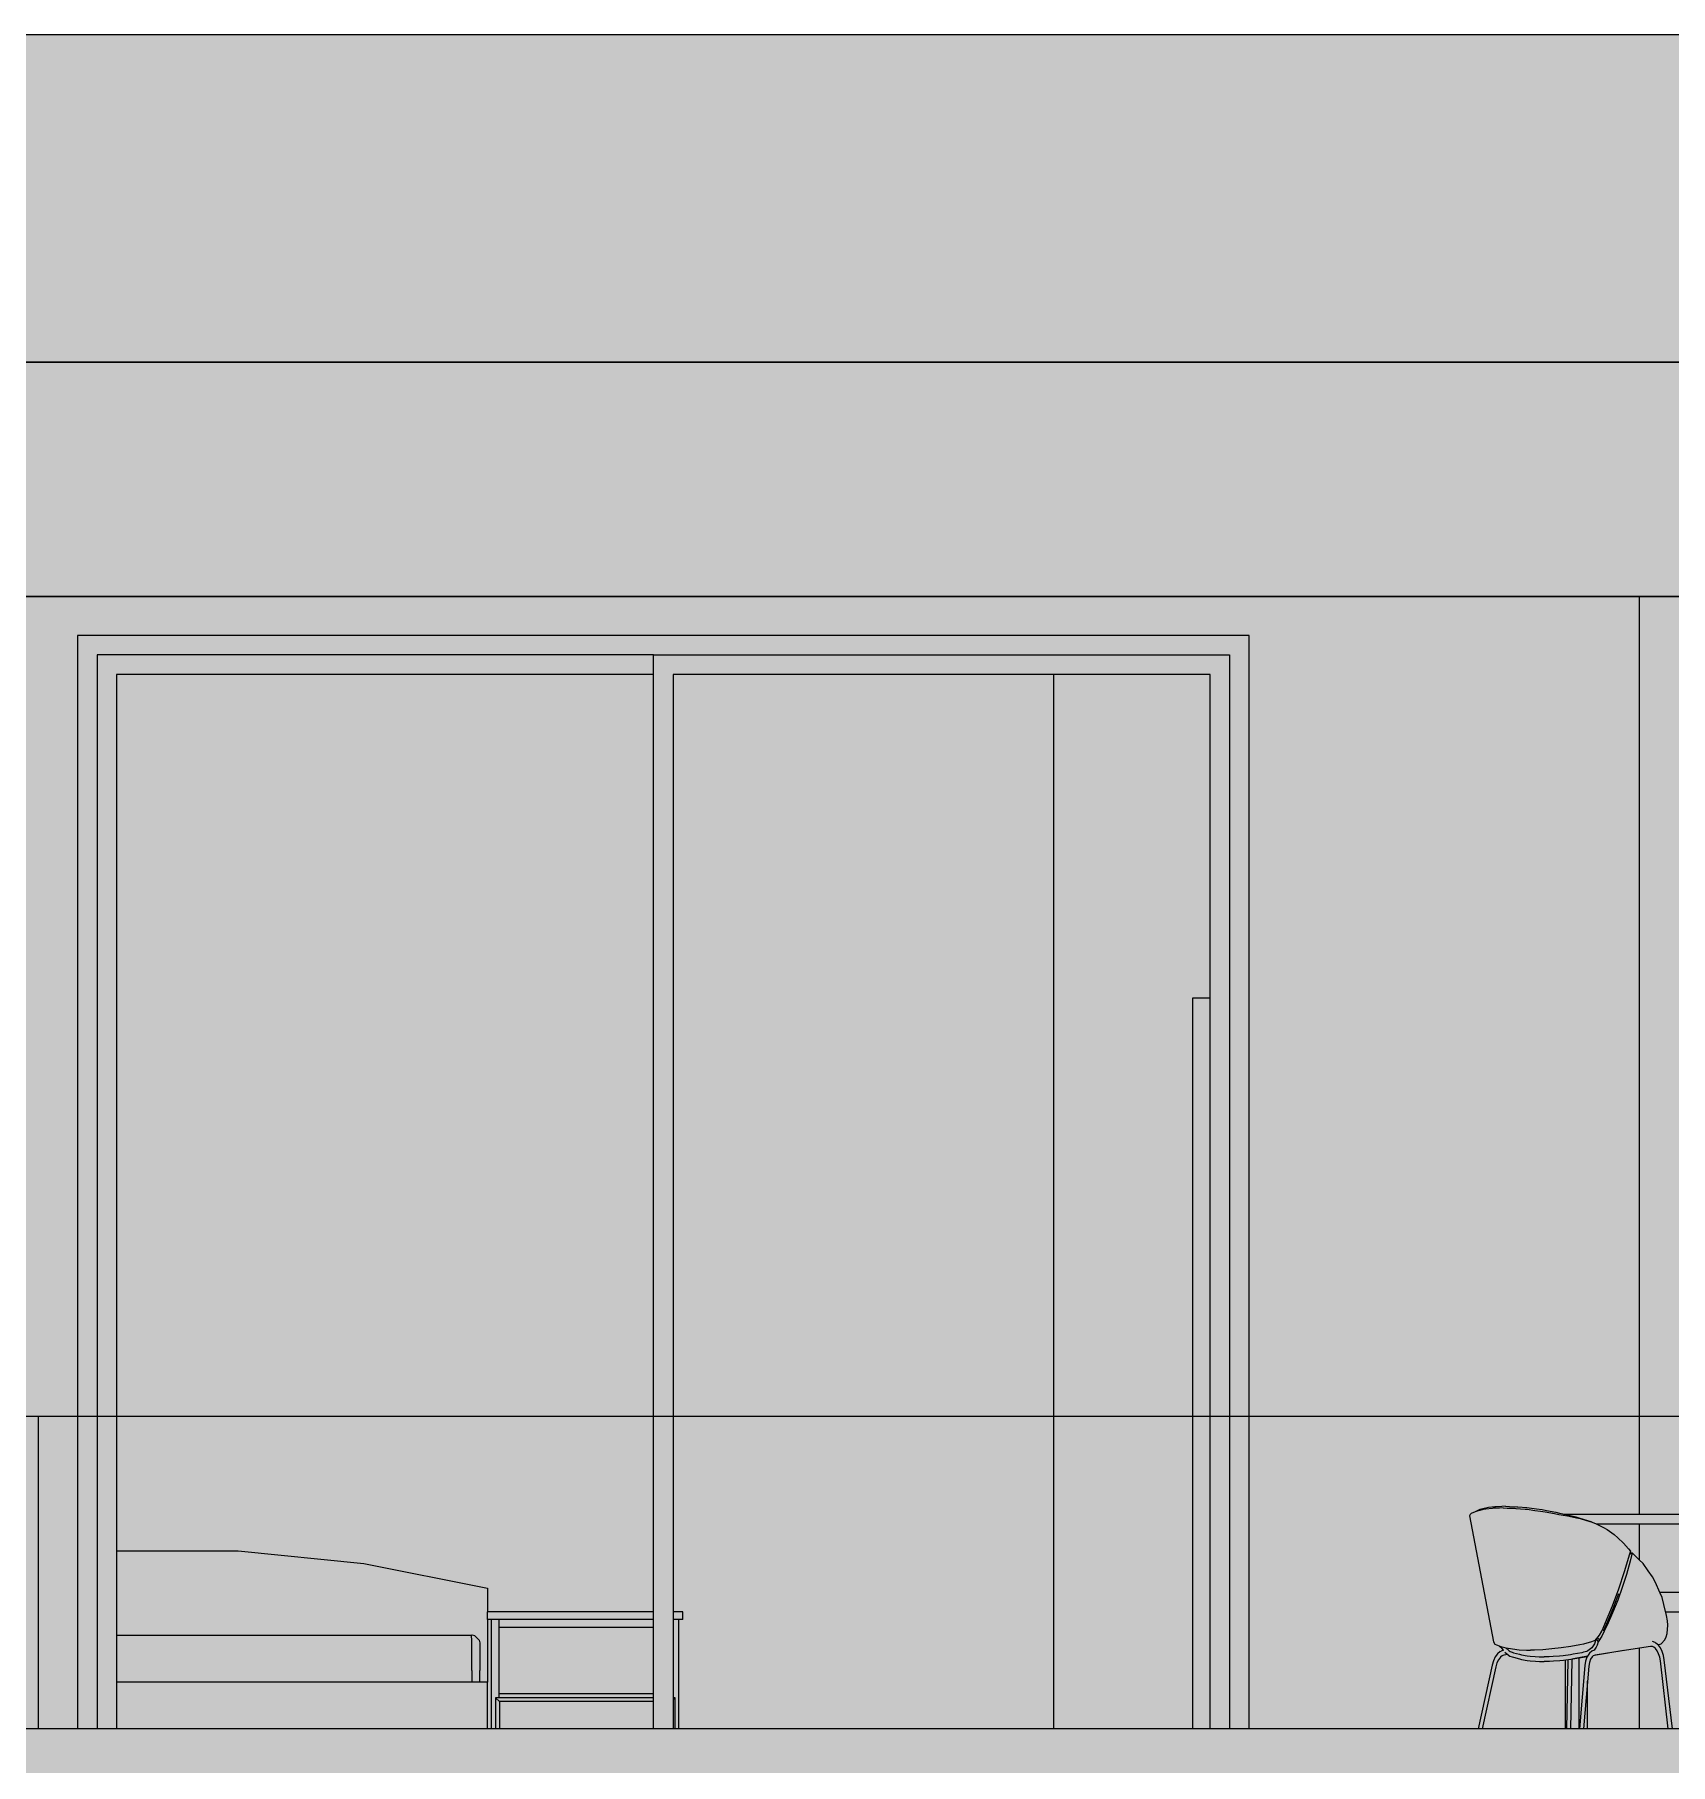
# Model space of a CAD drawing. Header units: centimetres. Extents: x -4381 to 5639, y -3920 to 4826.
# Drawn here: x 162.475 to 166.664, y 14.227 to 18.656 of the extents above; entities that cross this region are included whole.
import ezdxf
from ezdxf.xclip import XClip

# ---------------------------------------------------------------- set-up
doc = ezdxf.new("R2010")
doc.units = ezdxf.units.CM
doc.header["$MEASUREMENT"] = 0
doc.header["$XCLIPFRAME"] = 0
doc.set_wipeout_variables(frame=1)
doc.linetypes.add('Wipeout_Contour', pattern=[100, 0, -100])
for name, color, linetype, lineweight in [('01- MOBILIER_Pen_No__1', 7, 'Continuous', 5), ('0_Pen_No__1', 7, 'Continuous', 5), ('Dalles_Pen_No__1', 7, 'Continuous', 5), ('Mur de clôture_Pen_No__7', 7, 'Continuous', 5), ('Structural - Bearing_Pen_No__1', 7, 'Continuous', 5), ('Structural - Bearing_Pen_No__18', 9, 'Continuous', 5), ('Structural - Bearing_Pen_No__7', 7, 'Continuous', 5)]:
    doc.layers.add(name, color=color, linetype=linetype, lineweight=lineweight)
for name, color, linetype, lineweight, true_color in [('03-Personnages.2D_Pen_No__58', 7, 'Continuous', 5, 0xdf0000), ('Dalles_Pen_No__61', 7, 'Continuous', 5, 0x6a6a6a), ('Mur de clôture_Pen_No__112', 7, 'Continuous', 5, 0xd5aaaa), ('Structural - Bearing_Pen_No__102', 7, 'Continuous', 5, 0xcccccc), ('Structural - Bearing_Pen_No__112', 7, 'Continuous', 5, 0xd5aaaa), ('Structural - Bearing_Pen_No__61', 7, 'Continuous', 5, 0x6a6a6a)]:
    doc.layers.add(name, color=color, linetype=linetype, lineweight=lineweight, true_color=true_color)
for name, color, linetype in [('Dalles', 7, 'Continuous'), ('Drawing & Figure', 7, 'Continuous'), ('Mur de clôture', 7, 'Continuous'), ('Structural - Bearing', 7, 'Continuous')]:
    doc.layers.add(name, color=color, linetype=linetype)

# ---------------------------------------------------------------- blocks, each defined once
blk = doc.blocks.new('Drawing_15_15', base_point=(-267.6734, 10.6179))
at = {"color": 254, "linetype": 'Wipeout_Contour', "lineweight": 0, "ltscale": 2236.475657}
blk.add_wipeout([(151.2483, 18.6562), (151.2483, 17.0562), (158.8325, 17.0562), (159.0853, 16.9762), (159.0853, 17.2179), (157.0853, 17.2179), (157.0853, 17.8179), (185.6853, 17.8179), (185.6853, 17.5562), (185.9321, 17.5562), (190.6216, 18.0562), (191.5119, 18.0562), (191.5119, 18.6562)], dxfattribs=at).dxf.layer = 'Mur de clôture'
at = {"layer": 'Mur de clôture_Pen_No__112', "linetype": 'Continuous', "ltscale": 10}
blk.add_hatch(color=256, dxfattribs=at).paths.add_polyline_path([(151.2483, 18.6562), (151.2483, 17.0562), (158.8325, 17.0562), (159.0853, 16.9762), (159.0853, 17.2179), (157.0853, 17.2179), (157.0853, 17.8179), (185.6853, 17.8179), (185.6853, 17.5562), (185.9321, 17.5562), (190.6216, 18.0562), (191.5119, 18.0562), (191.5119, 18.6562)])
at = {"layer": 'Mur de clôture_Pen_No__7', "linetype": 'Continuous', "ltscale": 10}
blk.add_line((151.2483, 18.6562), (191.5119, 18.6562), dxfattribs=at)
at = {"color": 254, "linetype": 'Wipeout_Contour', "lineweight": 0, "ltscale": 1010.52051}
blk.add_wipeout([(166.5853, 15.1179), (168.2853, 15.1179), (168.2853, 14.3179), (168.5853, 14.3179), (168.5853, 17.2179), (166.5853, 17.2179)], dxfattribs=at).dxf.layer = 'Structural - Bearing'
at = {"layer": 'Structural - Bearing_Pen_No__112', "linetype": 'Continuous', "ltscale": 10}
blk.add_hatch(color=256, dxfattribs=at).paths.add_polyline_path([(166.5853, 15.1179), (168.2853, 15.1179), (168.2853, 14.3179), (168.5853, 14.3179), (168.5853, 17.2179), (166.5853, 17.2179)])
at = {"color": 254, "linetype": 'Wipeout_Contour', "lineweight": 0, "ltscale": 655.057407}
blk.add_wipeout([(157.0853, 17.6179), (157.0853, 17.2179), (168.5853, 17.2179), (168.5853, 17.6179)], dxfattribs=at).dxf.layer = 'Dalles'
at = {"color": 254, "linetype": 'Wipeout_Contour', "lineweight": 0, "ltscale": 653.819514}
blk.add_wipeout([(157.0853, 14.3179), (157.0853, 14.1179), (168.5853, 14.1179), (168.5853, 14.3179)], dxfattribs=at).dxf.layer = 'Structural - Bearing'
at = {"layer": 'Dalles_Pen_No__61', "linetype": 'Continuous', "ltscale": 10}
blk.add_hatch(color=256, dxfattribs=at).paths.add_polyline_path([(157.0853, 17.6179), (157.0853, 17.2179), (168.5853, 17.2179), (168.5853, 17.6179)])
at = {"layer": 'Structural - Bearing_Pen_No__61', "linetype": 'Continuous', "ltscale": 10}
blk.add_hatch(color=256, dxfattribs=at).paths.add_polyline_path([(157.0853, 14.3179), (157.0853, 14.1179), (168.5853, 14.1179), (168.5853, 14.3179)])
at = {"color": 254, "linetype": 'Wipeout_Contour', "lineweight": 0, "ltscale": 655.185921}
blk.add_wipeout([(157.0853, 17.8179), (157.0853, 17.6179), (168.5853, 17.6179), (168.5853, 17.8179)], dxfattribs=at).dxf.layer = 'Structural - Bearing'
at = {"color": 254, "linetype": 'Wipeout_Contour', "lineweight": 0, "ltscale": 1962.668579}
blk.add_wipeout([(159.3853, 15.1179), (160.5853, 15.1179), (160.5853, 17.1179), (161.5853, 17.1179), (161.5853, 15.1179), (162.5853, 15.1179), (162.5853, 17.1179), (165.5853, 17.1179), (165.5853, 15.1179), (166.5853, 15.1179), (166.5853, 17.2179), (159.3853, 17.2179)], dxfattribs=at).dxf.layer = 'Structural - Bearing'
at = {"layer": 'Structural - Bearing_Pen_No__112', "linetype": 'Continuous', "ltscale": 10}
blk.add_hatch(color=256, dxfattribs=at).paths.add_polyline_path([(159.3853, 15.1179), (160.5853, 15.1179), (160.5853, 17.1179), (161.5853, 17.1179), (161.5853, 15.1179), (162.5853, 15.1179), (162.5853, 17.1179), (165.5853, 17.1179), (165.5853, 15.1179), (166.5853, 15.1179), (166.5853, 17.2179), (159.3853, 17.2179)])
at = {"layer": 'Structural - Bearing_Pen_No__61', "linetype": 'Continuous', "ltscale": 10}
blk.add_hatch(color=256, dxfattribs=at).paths.add_polyline_path([(157.0853, 17.8179), (157.0853, 17.6179), (168.5853, 17.6179), (168.5853, 17.8179)])
at = {"layer": '0_Pen_No__1', "linetype": 'Continuous', "ltscale": 10}
for p, q in [((157.0853, 17.8179), (168.5853, 17.8179)), ((157.0853, 17.2179), (168.5853, 17.2179))]:
    blk.add_line(p, q, dxfattribs=at)
at = {"layer": 'Dalles_Pen_No__1', "linetype": 'Continuous', "ltscale": 10}
blk.add_line((168.5853, 17.2179), (157.0853, 17.2179), dxfattribs=at)
at = {"layer": 'Structural - Bearing_Pen_No__1', "linetype": 'Continuous', "ltscale": 10}
blk.add_line((168.5853, 17.8179), (157.0853, 17.8179), dxfattribs=at)
at = {"color": 254, "linetype": 'Wipeout_Contour', "lineweight": 0, "ltscale": 653.95817}
blk.add_wipeout([(157.3653, 14.3179), (168.2853, 14.3179), (168.2853, 15.1179), (157.3653, 15.1179)], dxfattribs=at).dxf.layer = 'Structural - Bearing'
at = {"layer": 'Structural - Bearing_Pen_No__102', "linetype": 'Continuous', "ltscale": 10}
blk.add_hatch(color=256, dxfattribs=at).paths.add_polyline_path([(157.3653, 14.3179), (168.2853, 14.3179), (168.2853, 15.1179), (157.3653, 15.1179)])
at = {"layer": '01- MOBILIER_Pen_No__1', "linetype": 'Continuous', "ltscale": 10}
for p, q in [((166.1947, 14.8842), (166.1837, 14.8813)), ((166.2077, 14.8825), (166.1911, 14.8804)), ((166.198, 14.8845), (166.1947, 14.8842)), ((166.2142, 14.8865), (166.198, 14.8845)), ((166.2101, 14.8828), (166.2077, 14.8825)), ((166.2262, 14.8832), (166.2101, 14.8828)), ((166.2166, 14.8869), (166.2142, 14.8865)), ((166.2323, 14.8872), (166.2166, 14.8869)), ((166.2362, 14.8838), (166.2262, 14.8832)), ((166.2421, 14.8879), (166.2323, 14.8872)), ((166.2362, 14.8838), (166.2465, 14.8832)), ((166.2421, 14.8879), (166.2522, 14.8872)), ((166.2465, 14.8832), (166.2653, 14.8828)), ((166.2522, 14.8872), (166.2706, 14.8869)), ((166.2653, 14.8828), (166.2683, 14.8825)), ((166.2683, 14.8825), (166.2918, 14.8804)), ((166.2706, 14.8869), (166.2736, 14.8865)), ((166.2736, 14.8865), (166.2966, 14.8845)), ((166.2966, 14.8845), (166.302, 14.8842)), ((166.302, 14.8842), (166.321, 14.8813)), ((166.151, 14.8665), (166.1493, 14.8631)), ((166.1493, 14.8631), (166.2109, 14.5412)), ((166.1543, 14.8692), (166.151, 14.8665)), ((166.1638, 14.8734), (166.1543, 14.8692)), ((166.1713, 14.8772), (166.1621, 14.873)), ((166.1691, 14.8757), (166.1638, 14.8734)), ((166.1765, 14.8773), (166.1691, 14.8757)), ((166.1765, 14.8796), (166.1713, 14.8772)), ((166.1837, 14.8813), (166.1765, 14.8796)), ((166.1877, 14.8802), (166.1765, 14.8773)), ((166.1911, 14.8804), (166.1877, 14.8802)), ((166.2918, 14.8804), (166.2974, 14.8802)), ((166.2974, 14.8802), (166.3168, 14.8773)), ((166.3168, 14.8773), (166.3317, 14.8757)), ((166.321, 14.8813), (166.3356, 14.8796)), ((166.3317, 14.8757), (166.3431, 14.8734)), ((166.3356, 14.8796), (166.3468, 14.8772)), ((166.3431, 14.8734), (166.3677, 14.8692)), ((166.3468, 14.8772), (166.3709, 14.873)), ((166.3677, 14.8693), (166.3783, 14.8665)), ((166.3709, 14.8731), (166.3805, 14.8701)), ((166.3783, 14.8665), (166.4006, 14.8631)), ((166.3805, 14.8701), (166.4006, 14.8661)), ((166.3916, 14.8679), (166.4203, 14.8679)), ((166.4006, 14.8661), (166.4008, 14.8661)), ((166.4006, 14.8631), (166.4008, 14.8631)), ((166.4008, 14.8661), (166.4216, 14.8606)), ((166.4008, 14.8631), (166.4239, 14.8585)), ((166.4203, 14.8679), (166.4795, 14.8679)), ((166.4216, 14.8606), (166.43, 14.8588)), ((166.4239, 14.8585), (166.4331, 14.8571)), ((166.43, 14.8588), (166.4436, 14.8544)), ((166.4331, 14.8571), (166.447, 14.8528)), ((166.4436, 14.8544), (166.4603, 14.8491)), ((166.447, 14.8528), (166.4641, 14.8477)), ((166.4603, 14.8491), (166.4641, 14.8477)), ((166.4641, 14.8477), (166.4744, 14.8429)), ((166.4744, 14.8429), (166.4795, 14.8429)), ((166.4744, 14.8429), (166.493, 14.834)), ((166.4795, 14.8679), (166.5496, 14.8679)), ((166.4795, 14.8429), (166.5496, 14.8429)), ((166.5496, 14.8679), (166.6277, 14.8679)), ((166.5496, 14.8429), (166.6277, 14.8429)), ((166.6277, 14.8679), (166.7103, 14.8679)), ((166.6277, 14.8429), (166.7103, 14.8429)), ((166.493, 14.834), (166.5018, 14.8282)), ((166.5018, 14.8282), (166.5197, 14.8161)), ((166.5197, 14.8161), (166.5292, 14.8076)), ((166.5292, 14.8076), (166.5439, 14.7939)), ((166.5439, 14.7939), (166.5571, 14.7786)), ((162.6853, 14.7739), (162.9969, 14.7739)), ((162.9969, 14.7739), (163.3185, 14.7418)), ((166.5596, 14.7654), (166.5459, 14.7204)), ((166.5571, 14.7786), (166.5616, 14.773)), ((166.5616, 14.773), (166.5596, 14.7654)), ((166.5604, 14.7684), (166.5633, 14.7657)), ((166.5604, 14.7684), (166.566, 14.7684)), ((166.566, 14.7684), (166.5608, 14.7472)), ((166.5842, 14.7511), (166.566, 14.7684)), ((166.5942, 14.7412), (166.5842, 14.7511)), ((163.3185, 14.7418), (163.6353, 14.6779)), ((166.5459, 14.7204), (166.5309, 14.6759)), ((166.5514, 14.7136), (166.5408, 14.6803)), ((166.5608, 14.7472), (166.5514, 14.7136)), ((166.6075, 14.723), (166.5942, 14.7412)), ((166.6185, 14.7073), (166.6075, 14.723)), ((166.6249, 14.6943), (166.6185, 14.7073)), ((163.6353, 14.6779), (163.6353, 14.6179)), ((166.5309, 14.6759), (166.5147, 14.6322)), ((166.5279, 14.6538), (166.5319, 14.6648)), ((166.5408, 14.6803), (166.5291, 14.6473)), ((166.6381, 14.6655), (166.6249, 14.6943)), ((166.637, 14.6679), (166.7312, 14.6679)), ((166.6429, 14.6543), (166.6381, 14.6655)), ((164.0603, 14.6179), (163.6353, 14.6179)), ((163.6353, 14.5979), (163.6353, 14.6179)), ((164.1353, 14.6179), (164.1103, 14.6179)), ((164.1353, 14.5979), (164.1353, 14.6179)), ((166.5147, 14.6322), (166.4974, 14.5896)), ((166.5063, 14.5994), (166.5174, 14.6265)), ((166.5291, 14.6473), (166.5162, 14.615)), ((166.5174, 14.6265), (166.5279, 14.6538)), ((166.6474, 14.6368), (166.6429, 14.6543)), ((166.6537, 14.6085), (166.6474, 14.6368)), ((166.6516, 14.6179), (166.7312, 14.6179)), ((163.6353, 14.5979), (163.6353, 14.4379)), ((164.0603, 14.5979), (163.6353, 14.5979)), ((163.6453, 14.3179), (163.6453, 14.5979)), ((163.6653, 14.5779), (163.6653, 14.5979)), ((163.6653, 14.4079), (163.6653, 14.5779)), ((164.0603, 14.5779), (163.6653, 14.5779)), ((164.1353, 14.5979), (164.1103, 14.5979)), ((164.1253, 14.3179), (164.1253, 14.5979)), ((166.4974, 14.5896), (166.4883, 14.569)), ((166.4931, 14.5692), (166.4947, 14.5727)), ((166.5022, 14.5833), (166.4946, 14.5679)), ((166.4947, 14.5727), (166.5063, 14.5994)), ((166.5162, 14.615), (166.5022, 14.5833)), ((166.6563, 14.5948), (166.6537, 14.6085)), ((166.6556, 14.5621), (166.6572, 14.5838)), ((166.6572, 14.5838), (166.6564, 14.5948)), ((162.6853, 14.5579), (163.5934, 14.5579)), ((163.5941, 14.5563), (163.5934, 14.5579)), ((163.5934, 14.5579), (163.595, 14.5579)), ((163.5952, 14.5455), (163.5941, 14.5563)), ((163.5953, 14.5579), (163.595, 14.5579)), ((163.595, 14.5579), (163.5953, 14.5579)), ((163.5953, 14.5379), (163.5952, 14.5455)), ((163.5955, 14.5578), (163.5953, 14.5579)), ((163.5953, 14.4679), (163.5953, 14.5379)), ((163.603, 14.5563), (163.5955, 14.5578)), ((163.603, 14.5563), (163.6138, 14.5455)), ((163.6138, 14.5455), (163.6153, 14.5379)), ((163.6153, 14.5379), (163.6153, 14.4679)), ((166.2109, 14.5412), (166.2144, 14.5352)), ((166.2144, 14.5352), (166.2186, 14.5334)), ((166.2186, 14.5333), (166.2297, 14.5292)), ((166.2268, 14.5302), (166.2299, 14.5269)), ((166.2297, 14.5292), (166.2438, 14.5255)), ((166.409, 14.5292), (166.3842, 14.5255)), ((166.432, 14.5333), (166.409, 14.5292)), ((166.4417, 14.5352), (166.432, 14.5333)), ((166.4624, 14.5412), (166.4417, 14.5352)), ((166.4708, 14.5443), (166.4624, 14.5412)), ((166.4693, 14.5361), (166.463, 14.5256)), ((166.4723, 14.5433), (166.4691, 14.5437)), ((166.4717, 14.5409), (166.4693, 14.5361)), ((166.4814, 14.5583), (166.4708, 14.5443)), ((166.4734, 14.5478), (166.4717, 14.5409)), ((166.4764, 14.5323), (166.4736, 14.5269)), ((166.474, 14.5485), (166.4787, 14.5413)), ((166.4764, 14.5517), (166.4791, 14.5492)), ((166.4787, 14.5413), (166.4764, 14.5323)), ((166.4765, 14.5519), (166.4826, 14.5463)), ((166.4889, 14.5558), (166.4787, 14.5413)), ((166.4879, 14.5683), (166.4814, 14.5583)), ((166.4826, 14.5463), (166.4829, 14.5469)), ((166.4883, 14.569), (166.4879, 14.5683)), ((166.4946, 14.5679), (166.4889, 14.5558)), ((166.6128, 14.5291), (166.5409, 14.5178)), ((166.6181, 14.5289), (166.6128, 14.5291)), ((166.6231, 14.5267), (166.6181, 14.5289)), ((166.6249, 14.5389), (166.6182, 14.5418)), ((166.6271, 14.5376), (166.6249, 14.5389)), ((166.6332, 14.5324), (166.6271, 14.5376)), ((166.6321, 14.5334), (166.6326, 14.5335)), ((166.6326, 14.5335), (166.6357, 14.5343)), ((166.6386, 14.5251), (166.6332, 14.5324)), ((166.6357, 14.5344), (166.6408, 14.5357)), ((166.6408, 14.5357), (166.6499, 14.5457)), ((166.6499, 14.5457), (166.6534, 14.5541)), ((166.6534, 14.5541), (166.6556, 14.5621)), ((166.2107, 14.4925), (166.2073, 14.4812)), ((166.2154, 14.5025), (166.2107, 14.4925)), ((166.2213, 14.5105), (166.2154, 14.5025)), ((166.2199, 14.4869), (166.2171, 14.4772)), ((166.2239, 14.4951), (166.2199, 14.4869)), ((166.228, 14.516), (166.2213, 14.5105)), ((166.2287, 14.5016), (166.2239, 14.4951)), ((166.228, 14.516), (166.2303, 14.5172)), ((166.2341, 14.5061), (166.2287, 14.5016)), ((166.2299, 14.5269), (166.2359, 14.5193)), ((166.2363, 14.5194), (166.2303, 14.5172)), ((166.2376, 14.5069), (166.2332, 14.5054)), ((166.2477, 14.5085), (166.2376, 14.5069)), ((166.24, 14.5146), (166.2499, 14.5067)), ((166.2414, 14.5261), (166.2418, 14.5256)), ((166.2418, 14.5256), (166.2424, 14.5252)), ((166.2424, 14.5252), (166.2513, 14.5181)), ((166.2438, 14.5255), (166.2596, 14.5227)), ((166.2499, 14.5067), (166.2526, 14.5042)), ((166.2513, 14.5181), (166.2536, 14.5159)), ((166.2526, 14.5042), (166.2589, 14.5024)), ((166.2536, 14.5159), (166.2591, 14.5142)), ((166.2589, 14.5023), (166.2621, 14.5012)), ((166.2591, 14.5141), (166.2622, 14.513)), ((166.2596, 14.5227), (166.2769, 14.5208)), ((166.2621, 14.5012), (166.2773, 14.4971)), ((166.2622, 14.513), (166.2773, 14.5089)), ((166.2769, 14.5208), (166.2958, 14.5199)), ((166.2773, 14.5089), (166.2827, 14.5076)), ((166.2773, 14.4971), (166.2828, 14.4958)), ((166.2827, 14.5076), (166.297, 14.5052)), ((166.2828, 14.4958), (166.2972, 14.4934)), ((166.2958, 14.5199), (166.3059, 14.5199)), ((166.297, 14.5052), (166.3048, 14.5041)), ((166.2972, 14.4934), (166.305, 14.4922)), ((166.3048, 14.5041), (166.3181, 14.503)), ((166.305, 14.4922), (166.3185, 14.4911)), ((166.316, 14.5199), (166.3059, 14.5199)), ((166.3376, 14.5208), (166.316, 14.5199)), ((166.3181, 14.503), (166.3284, 14.5023)), ((166.3185, 14.4911), (166.3288, 14.4904)), ((166.3284, 14.5023), (166.3405, 14.5023)), ((166.3288, 14.4904), (166.3411, 14.4904)), ((166.3603, 14.5227), (166.3376, 14.5208)), ((166.3534, 14.5023), (166.3405, 14.5023)), ((166.3541, 14.4904), (166.3411, 14.4904)), ((166.3642, 14.503), (166.3534, 14.5023)), ((166.365, 14.4911), (166.3541, 14.4904)), ((166.3842, 14.5255), (166.3603, 14.5227)), ((166.3799, 14.5041), (166.3642, 14.503)), ((166.3808, 14.4922), (166.365, 14.4911)), ((166.3891, 14.5052), (166.3799, 14.5041)), ((166.39, 14.4934), (166.3808, 14.4922)), ((166.4079, 14.5076), (166.3891, 14.5052)), ((166.4089, 14.4958), (166.39, 14.4934)), ((166.3953, 14.3179), (166.3953, 14.4941)), ((166.3992, 14.3179), (166.4024, 14.4934)), ((166.4024, 14.4934), (166.4023, 14.495)), ((166.415, 14.5089), (166.4079, 14.5076)), ((166.4511, 14.5028), (166.4089, 14.4958)), ((166.4161, 14.4971), (166.4089, 14.4958)), ((166.4095, 14.3179), (166.4126, 14.4936)), ((166.4126, 14.4936), (166.4125, 14.4964)), ((166.4373, 14.513), (166.415, 14.5089)), ((166.4385, 14.5012), (166.4161, 14.4971)), ((166.4307, 14.3179), (166.4307, 14.4994)), ((166.4419, 14.5141), (166.4373, 14.513)), ((166.4432, 14.5023), (166.4385, 14.5012)), ((166.4498, 14.5159), (166.4419, 14.5142)), ((166.4518, 14.5042), (166.4431, 14.5024)), ((166.4468, 14.4914), (166.445, 14.4801)), ((166.4502, 14.5014), (166.4468, 14.4914)), ((166.453, 14.5181), (166.4498, 14.5159)), ((166.455, 14.5094), (166.4502, 14.5014)), ((166.452, 14.5043), (166.4518, 14.5042)), ((166.4625, 14.5252), (166.453, 14.5181)), ((166.4569, 14.5116), (166.455, 14.5094)), ((166.4567, 14.488), (166.4551, 14.4783)), ((166.4595, 14.4962), (166.4567, 14.488)), ((166.463, 14.5172), (166.4569, 14.5116)), ((166.4634, 14.5028), (166.4595, 14.4962)), ((166.463, 14.5256), (166.4625, 14.5252)), ((166.4662, 14.5049), (166.4627, 14.5016)), ((166.4687, 14.5194), (166.463, 14.5172)), ((166.4717, 14.5069), (166.4662, 14.5049)), ((166.5452, 14.5185), (166.4685, 14.5057)), ((166.4736, 14.5269), (166.469, 14.5192)), ((166.5409, 14.5178), (166.4717, 14.5069)), ((166.6258, 14.5236), (166.6214, 14.5274)), ((166.6303, 14.5176), (166.6258, 14.5236)), ((166.6339, 14.5102), (166.6303, 14.5176)), ((166.6367, 14.5017), (166.6339, 14.5102)), ((166.6384, 14.4923), (166.6367, 14.5017)), ((166.6587, 14.3179), (166.6384, 14.4923)), ((166.6431, 14.516), (166.6386, 14.5251)), ((166.6465, 14.5056), (166.6431, 14.516)), ((166.6484, 14.4947), (166.6465, 14.5056)), ((166.6691, 14.3179), (166.6484, 14.4947)), ((163.5953, 14.4679), (163.5953, 14.4379)), ((163.6153, 14.4379), (163.6153, 14.4679)), ((166.2073, 14.4812), (166.1717, 14.3179)), ((166.2171, 14.4772), (166.1823, 14.3179)), ((166.445, 14.4801), (166.4314, 14.3179)), ((166.4551, 14.4783), (166.4417, 14.3179)), ((166.4519, 14.3179), (166.4519, 14.4403)), ((163.6353, 14.4379), (162.6853, 14.4379)), ((163.6353, 14.3179), (163.6353, 14.4379)), ((164.0603, 14.3979), (163.6558, 14.3979)), ((163.6558, 14.3979), (163.6558, 14.3179)), ((163.6658, 14.3879), (163.6558, 14.3979)), ((164.0603, 14.4079), (163.6653, 14.4079)), ((163.6653, 14.3979), (163.6653, 14.4079)), ((164.1158, 14.3979), (164.1103, 14.3979)), ((164.1158, 14.3979), (164.1103, 14.3924)), ((164.1158, 14.3179), (164.1158, 14.3979)), ((164.0603, 14.3879), (163.6658, 14.3879)), ((163.6658, 14.3879), (163.6658, 14.3179))]:
    blk.add_line(p, q, dxfattribs=at)
at = {"layer": 'Structural - Bearing_Pen_No__1', "linetype": 'Continuous', "ltscale": 10}
for p, q in [((166.5853, 14.8679), (166.5853, 17.2179)), ((162.4853, 14.3179), (162.4853, 15.1179)), ((166.5853, 14.7499), (166.5853, 14.8429)), ((166.5853, 14.3179), (166.5853, 14.5248)), ((168.5853, 14.3179), (157.0853, 14.3179))]:
    blk.add_line(p, q, dxfattribs=at)
at = {"color": 254, "linetype": 'Wipeout_Contour', "lineweight": 0, "ltscale": 653.632251}
blk.add_wipeout([(162.5853, 17.0679), (162.5853, 15.1179), (162.6353, 15.1179), (162.6353, 17.0679)], dxfattribs=at).dxf.layer = 'Structural - Bearing'
at = {"color": 254, "linetype": 'Wipeout_Contour', "lineweight": 0, "ltscale": 665.375689}
blk.add_wipeout([(165.5853, 17.0679), (165.5353, 17.0679), (165.5353, 15.1179), (165.5853, 15.1179)], dxfattribs=at).dxf.layer = 'Structural - Bearing'
at = {"layer": 'Structural - Bearing_Pen_No__18', "linetype": 'Continuous', "ltscale": 10}
for points in [[(162.5853, 17.0679), (162.5853, 15.1179), (162.6353, 15.1179), (162.6353, 17.0679)], [(165.5853, 17.0679), (165.5353, 17.0679), (165.5353, 15.1179), (165.5853, 15.1179)]]:
    blk.add_hatch(color=256, dxfattribs=at).paths.add_polyline_path(points)
at = {"color": 254, "linetype": 'Wipeout_Contour', "lineweight": 0, "ltscale": 989.733662}
blk.add_wipeout([(162.6353, 17.0679), (165.5353, 17.0679), (165.5853, 17.0679), (165.5853, 17.1179), (162.5853, 17.1179), (162.5853, 17.0679)], dxfattribs=at).dxf.layer = 'Structural - Bearing'
at = {"color": 254, "linetype": 'Wipeout_Contour', "lineweight": 0, "ltscale": 653.820887}
blk.add_wipeout([(162.6353, 17.0179), (162.6353, 15.1179), (162.6853, 15.1179), (162.6853, 17.0179)], dxfattribs=at).dxf.layer = 'Structural - Bearing'
at = {"color": 254, "linetype": 'Wipeout_Contour', "lineweight": 0, "ltscale": 665.166419}
blk.add_wipeout([(165.5353, 17.0179), (165.4853, 17.0179), (165.4853, 15.1179), (165.5353, 15.1179)], dxfattribs=at).dxf.layer = 'Structural - Bearing'
at = {"layer": 'Structural - Bearing_Pen_No__18', "linetype": 'Continuous', "ltscale": 10}
for points in [[(162.6353, 17.0679), (165.5353, 17.0679), (165.5853, 17.0679), (165.5853, 17.1179), (162.5853, 17.1179), (162.5853, 17.0679)], [(162.6353, 17.0179), (162.6353, 15.1179), (162.6853, 15.1179), (162.6853, 17.0179)], [(165.5353, 17.0179), (165.4853, 17.0179), (165.4853, 15.1179), (165.5353, 15.1179)]]:
    blk.add_hatch(color=256, dxfattribs=at).paths.add_polyline_path(points)
at = {"layer": 'Structural - Bearing_Pen_No__1', "linetype": 'Continuous', "ltscale": 10}
for p, q in [((162.5853, 17.1179), (162.5853, 14.3179)), ((165.5853, 17.1179), (162.5853, 17.1179)), ((165.5853, 14.3179), (165.5853, 17.1179))]:
    blk.add_line(p, q, dxfattribs=at)
at = {"color": 254, "linetype": 'Wipeout_Contour', "lineweight": 0, "ltscale": 820.924511}
blk.add_wipeout([(162.6353, 17.0179), (162.6853, 17.0179), (164.0603, 17.0179), (164.0603, 17.0679), (162.6353, 17.0679)], dxfattribs=at).dxf.layer = 'Structural - Bearing'
at = {"layer": 'Structural - Bearing_Pen_No__18', "linetype": 'Continuous', "ltscale": 10}
blk.add_hatch(color=256, dxfattribs=at).paths.add_polyline_path([(162.6353, 17.0179), (162.6853, 17.0179), (164.0603, 17.0179), (164.0603, 17.0679), (162.6353, 17.0679)])
at = {"layer": 'Structural - Bearing_Pen_No__1', "linetype": 'Continuous', "ltscale": 10}
blk.add_line((162.6353, 17.0679), (162.6353, 14.3179), dxfattribs=at)
at = {"color": 254, "linetype": 'Wipeout_Contour', "lineweight": 0, "ltscale": 656.656362}
blk.add_wipeout([(162.6853, 17.0179), (162.6853, 15.1179), (164.0603, 15.1179), (164.0603, 17.0179)], dxfattribs=at).dxf.layer = 'Structural - Bearing'
at = {"layer": 'Structural - Bearing_Pen_No__102', "linetype": 'Continuous', "ltscale": 10}
blk.add_hatch(color=256, dxfattribs=at).paths.add_polyline_path([(162.6853, 17.0179), (162.6853, 15.1179), (164.0603, 15.1179), (164.0603, 17.0179)])
at = {"layer": 'Structural - Bearing_Pen_No__1', "linetype": 'Continuous', "ltscale": 10}
blk.add_line((162.6853, 17.0179), (162.6853, 14.3179), dxfattribs=at)
at = {"color": 254, "linetype": 'Wipeout_Contour', "lineweight": 0, "ltscale": 659.493418}
blk.add_wipeout([(164.0603, 17.0179), (164.0603, 15.1179), (164.1103, 15.1179), (164.1103, 17.0179)], dxfattribs=at).dxf.layer = 'Structural - Bearing'
at = {"layer": 'Structural - Bearing_Pen_No__18', "linetype": 'Continuous', "ltscale": 10}
blk.add_hatch(color=256, dxfattribs=at).paths.add_polyline_path([(164.0603, 17.0179), (164.0603, 15.1179), (164.1103, 15.1179), (164.1103, 17.0179)])
at = {"color": 254, "linetype": 'Wipeout_Contour', "lineweight": 0, "ltscale": 993.956292}
blk.add_wipeout([(165.5353, 17.0679), (164.0603, 17.0679), (164.0603, 17.0179), (164.1103, 17.0179), (165.4853, 17.0179), (165.5353, 17.0179)], dxfattribs=at).dxf.layer = 'Structural - Bearing'
at = {"layer": 'Structural - Bearing_Pen_No__18', "linetype": 'Continuous', "ltscale": 10}
blk.add_hatch(color=256, dxfattribs=at).paths.add_polyline_path([(165.5353, 17.0679), (164.0603, 17.0679), (164.0603, 17.0179), (164.1103, 17.0179), (165.4853, 17.0179), (165.5353, 17.0179)])
at = {"layer": 'Structural - Bearing_Pen_No__1', "linetype": 'Continuous', "ltscale": 10}
for p, q in [((164.0603, 17.0679), (162.6353, 17.0679)), ((164.0603, 17.0179), (164.0603, 17.0679)), ((164.0603, 17.0679), (165.5353, 17.0679)), ((165.5353, 17.0679), (165.5353, 17.0179)), ((164.0603, 17.0179), (162.6853, 17.0179)), ((164.0603, 14.3179), (164.0603, 17.0179)), ((165.5353, 17.0179), (165.5353, 14.3179))]:
    blk.add_line(p, q, dxfattribs=at)
at = {"color": 254, "linetype": 'Wipeout_Contour', "lineweight": 0, "ltscale": 662.329142}
blk.add_wipeout([(164.1103, 17.0179), (164.1103, 15.1179), (165.4853, 15.1179), (165.4853, 17.0179)], dxfattribs=at).dxf.layer = 'Structural - Bearing'
at = {"layer": '03-Personnages.2D_Pen_No__58', "linetype": 'Continuous', "lineweight": 0, "ltscale": 10, "true_color": 0x6f0000}
h = blk.add_hatch(color=16, dxfattribs=at)
h.paths.add_polyline_path([(164.367, 15.304, 0.12113), (164.3673, 15.2801, 0.199335), (164.3819, 15.2627, 0.06482), (164.4001, 15.256, -0.007477), (164.4031, 15.2552, -0.043662), (164.4051, 15.2545, 0.093657), (164.4071, 15.2539, 0.058441), (164.4095, 15.254, 0.060027), (164.4143, 15.2554, 0.044746), (164.4198, 15.2582, 0.065108), (164.5498, 15.2556, -0.143091), (164.5896, 15.2514, -0.070529), (164.598, 15.246, -0.057343), (164.6005, 15.2434, 0.023531), (164.6054, 15.225, -0.046376), (164.6083, 15.2073, 0.025139), (164.6098, 15.196, 0.050387), (164.611, 15.1919, 0.050211), (164.6118, 15.1904, 0.080187), (164.6128, 15.1893, 0.045481), (164.63, 15.1795), (164.6251, 15.1657), (164.6257, 15.1629), (164.6263, 15.1598, 0.0319), (164.624, 15.1551, 0.043991), (164.6227, 15.151, 0.046408), (164.6224, 15.1491, 0.088304), (164.6226, 15.1476), (164.6152, 15.1279, 0.112451), (164.6137, 15.1226, 0.046019), (164.6138, 15.1179), (164.903, 15.1179), (164.9029, 15.1193), (164.9041, 15.1316), (164.8967, 15.182), (164.9004, 15.2029), (164.9029, 15.2114), (164.9029, 15.2655), (164.9127, 15.2422, -0.01627), (164.9241, 15.2089, -0.073299), (164.9324, 15.1643, -0.028657), (164.9316, 15.1364, -0.059164), (164.9294, 15.1255, -0.065348), (164.9275, 15.1217, -0.112519), (164.925, 15.1193, -0.007098), (164.9223, 15.1179), (164.967, 15.1179), (164.9673, 15.1217, 0.005867), (164.9674, 15.124, 0.020323), (164.9668, 15.1574, -0.025907), (164.9692, 15.2484), (164.9705, 15.252), (164.9717, 15.2557, 0.012187), (164.9699, 15.2755, 0.016581), (164.9675, 15.2915, 0.058975), (164.9643, 15.3036, -0.032631), (164.9551, 15.3262, -0.048383), (164.9471, 15.3614, 0.042328), (164.9416, 15.3862, 0.00482), (164.9316, 15.4219, 0.034863), (164.8918, 15.547, 0.185858), (164.8513, 15.5863, -0.030191), (164.8289, 15.5989, 0.008087), (164.8113, 15.6092, 0.016866), (164.8043, 15.6129, 0.019997), (164.8016, 15.614, 0.047718), (164.7996, 15.6146), (164.7689, 15.6158, 0.052389), (164.766, 15.6161, 0.014219), (164.7614, 15.6162, 0.010356), (164.7498, 15.6157, 0.006435), (164.7345, 15.6146), (164.7351, 15.6171), (164.7357, 15.6195), (164.7406, 15.622), (164.7455, 15.6244, 0.109808), (164.7536, 15.6263, 0.070936), (164.761, 15.6313, 0.070546), (164.7735, 15.6465, 0.049405), (164.7849, 15.6687, 0.036985), (164.7941, 15.6714, 0.045632), (164.8015, 15.6749, 0.111766), (164.807, 15.6798, 0.06449), (164.8096, 15.6853, 0.031334), (164.8115, 15.6922, 0.020779), (164.8137, 15.7067, -0.004871), (164.8144, 15.7117, 0.184545), (164.807, 15.7437, 0.074056), (164.802, 15.7489, 0.034432), (164.7959, 15.7532, 0.031262), (164.7886, 15.7572, -0.010215), (164.78, 15.8038, -0.026932), (164.7788, 15.8131, 0.084631), (164.7781, 15.8172, 0.06899), (164.7759, 15.8208, 0.019715), (164.7728, 15.8244, -0.069325), (164.7652, 15.8346, 0.083247), (164.7638, 15.8365, 0.04651), (164.7615, 15.8383, 0.046509), (164.7546, 15.8419, 0.036964), (164.7348, 15.8483, 0.045915), (164.6951, 15.8555, 0.106169), (164.6807, 15.8528, 0.045683), (164.665, 15.8452, 0.063556), (164.6423, 15.8285, 0.074229), (164.6365, 15.8198, 0.022035), (164.6309, 15.8079, 0.016389), (164.6251, 15.7928, 0.066369), (164.622, 15.795, 0.068659), (164.6116, 15.799, 0.204181), (164.5976, 15.7961, 0.118342), (164.5882, 15.7867), (164.5723, 15.7682, 0.037754), (164.5686, 15.7625, 0.087201), (164.5669, 15.757, 0.076628), (164.5672, 15.7504, 0.03417), (164.5698, 15.7412, 0.062529), (164.5767, 15.7281, 0.011497), (164.5822, 15.7199, 0.009215), (164.587, 15.7136, 0.016196), (164.6005, 15.697, 0.158719), (164.6114, 15.6707, 0.053752), (164.6306, 15.653, -0.000736), (164.6325, 15.6515, -0.13136), (164.6373, 15.6447, -0.079916), (164.639, 15.636, -0.050234), (164.6374, 15.6167, 0.028935), (164.6361, 15.603, -0.06089), (164.635, 15.5949, -0.083287), (164.6333, 15.591, -0.046893), (164.6325, 15.59, -0.036584), (164.603, 15.5765, 0.045299), (164.5839, 15.5669, 0.009952), (164.5657, 15.5555, -0.007384), (164.56, 15.5519, -0.072835), (164.5535, 15.5496, -0.01327), (164.5446, 15.5477, 0.01527), (164.5354, 15.5457, 0.027693), (164.5318, 15.5446, 0.069819), (164.5292, 15.5433, 0.128546), (164.5264, 15.5395, 0.057793), (164.5249, 15.5346, 0.047177), (164.5243, 15.5286, 0.048405), (164.4985, 15.4942, -0.069425), (164.4456, 15.4302, 0.026072), (164.427, 15.4081, 0.015581), (164.417, 15.394, 0.012613), (164.4041, 15.3746, -0.020859), (164.3934, 15.3597, 0.063051), (164.3739, 15.3238, 0.046826)])
h.paths.add_polyline_path([(164.4629, 15.3147), (164.4629, 15.3245), (164.4789, 15.3491, 0.013129), (164.5145, 15.3897, -0.080462), (164.522, 15.3969, -0.144632), (164.5305, 15.3995, 0.08863), (164.5333, 15.4001, 0.034083), (164.5369, 15.4018, 0.009167), (164.5396, 15.4034, 0.018624), (164.545, 15.4069, 0.018414), (164.555, 15.4142), (164.5723, 15.4044, 0.011043), (164.5738, 15.402, 0.068282), (164.5858, 15.3885, -0.346365), (164.5968, 15.3296, 0.013975), (164.5944, 15.3245, 0.060488), (164.5933, 15.3203, 0.024277), (164.5926, 15.3144, 0.020754), (164.5924, 15.3004, 0.01438), (164.5931, 15.2827, -0.072049)], flags=0)
at = {"layer": '03-Personnages.2D_Pen_No__58', "linetype": 'Continuous', "lineweight": 0, "ltscale": 10, "true_color": 0x370000}
blk.add_hatch(color=18, dxfattribs=at).paths.add_polyline_path([(164.6138, 15.1179, 0.047771), (164.6152, 15.1107, -0.157482), (164.5796, 15.0296, 0.013823), (164.5794, 15.0325, 0.029444), (164.5791, 15.0344), (164.5782, 15.0335, 0.02166), (164.5775, 15.0285, 0.011834), (164.5759, 15.0037, -0.023799), (164.5403, 14.7051), (164.5341, 14.6696), (164.5323, 14.6596), (164.5243, 14.6141), (164.5612, 14.6043, 0.099524), (164.5889, 14.3996, -0.062158), (164.6011, 14.348, -0.129614), (164.5949, 14.3179), (164.6639, 14.3179, -0.009423), (164.6549, 14.3575, -0.055497), (164.6498, 14.4124, -0.013382), (164.653, 14.4799, 0.005943), (164.6546, 14.506, -0.000681), (164.6583, 14.5908, 0.135809), (164.7136, 14.6116), (164.7124, 14.6559), (164.7111, 14.7002), (164.7363, 14.8237), (164.7615, 14.9472, -0.049426), (164.7836, 14.7002), (164.7806, 14.651), (164.7775, 14.6018, 0.043316), (164.8012, 14.5971, 0.008977), (164.8354, 14.5928, 0.006014), (164.8795, 14.5883, 0.048123), (164.882, 14.5133, 0.056571), (164.9188, 14.3498, -0.071369), (164.9212, 14.3389, -0.085476), (164.9205, 14.3317, -0.082667), (164.9187, 14.3277, -0.065562), (164.9176, 14.3265, 0.007565), (164.9139, 14.3179), (164.9726, 14.3179, -0.004929), (164.9717, 14.3228, -0.032171), (164.97, 14.3757, -0.00916), (164.9708, 14.3908, -0.004466), (164.9736, 14.4727, 0.029365), (164.9692, 14.5981), (164.9803, 14.6055, 0.01778), (164.9668, 14.6879, 0.002671), (164.9643, 14.7002, -0.040502), (164.9539, 14.7948, 0.025595), (164.9489, 14.8385, -0.075482), (164.9473, 14.8792, 0.011176), (164.9484, 14.8881, 0.020455), (164.9486, 14.8917, 0.050369), (164.9484, 14.8943, -0.032079), (164.9422, 14.946, -0.011843), (164.9397, 15.0148, 0.008995), (164.946, 15.0308, 0.012393), (164.9506, 15.0438, 0.046292), (164.9533, 15.0541, -0.019105), (164.9579, 15.0803, -0.01244), (164.9612, 15.0949, -0.052246), (164.9643, 15.1045, 0.078524), (164.9664, 15.1123), (164.967, 15.1179), (164.9223, 15.1179, -0.016258), (164.9161, 15.1149, 0.029384), (164.9086, 15.1112, 0.04993), (164.9059, 15.1092, 0.092584), (164.9041, 15.107), (164.903, 15.1179)])
at = {"layer": 'Structural - Bearing_Pen_No__102', "linetype": 'Continuous', "ltscale": 10}
blk.add_hatch(color=256, dxfattribs=at).paths.add_polyline_path([(164.1103, 17.0179), (164.1103, 15.1179), (165.4853, 15.1179), (165.4853, 17.0179)])
at = {"layer": 'Structural - Bearing_Pen_No__1', "linetype": 'Continuous', "ltscale": 10}
for p, q in [((164.1103, 17.0179), (164.1103, 14.3179)), ((165.4853, 17.0179), (164.1103, 17.0179)), ((165.0853, 14.3179), (165.0853, 17.0179)), ((165.4853, 14.3179), (165.4853, 17.0179)), ((168.2853, 15.1179), (157.3653, 15.1179)), ((168.2653, 15.1179), (162.4853, 15.1179))]:
    blk.add_line(p, q, dxfattribs=at)
at = {"layer": 'Structural - Bearing_Pen_No__7', "linetype": 'Continuous', "ltscale": 10}
for p, q in [((165.4413, 14.3179), (165.4413, 16.1899)), ((165.4413, 16.1899), (165.4853, 16.1899))]:
    blk.add_line(p, q, dxfattribs=at)

msp = doc.modelspace()

# ---------------------------------------------------------------- block references
at = {"layer": 'Drawing & Figure', "color": 151, "linetype": 'Continuous', "lineweight": 5, "ltscale": 10, "true_color": 0x80c2ff}
ref = msp.add_blockref('Drawing_15_15', (-267.67341, 10.61787), dxfattribs=at)
XClip(ref).set_block_clipping_path([(150.8554874385, 0.9963282177), (191.9907812231, 21.3358905514)])

doc.saveas('drawing.dxf')
